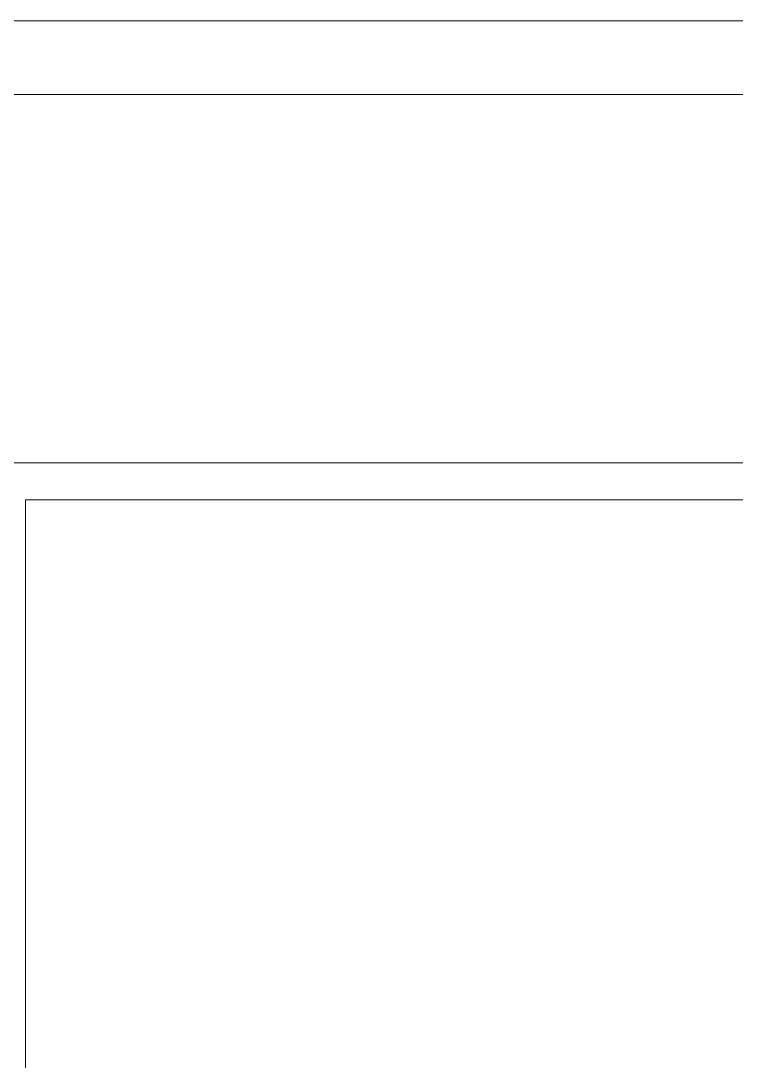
# Model space of a CAD drawing. Extents: x -2749 to 23780, y -1311 to 8245.
# Drawn here: x 7909.2 to 7948.1, y 2772.5 to 2829 of the extents above; entities that cross this region are included whole.
import ezdxf

# ---------------------------------------------------------------- set-up
doc = ezdxf.new("R2010")
doc.units = 0
doc.header["$MEASUREMENT"] = 0
for name, color, linetype, lineweight in [('00', 9, 'Continuous', 9), ('06D', 9, 'Continuous', 9), ('14', 9, 'Continuous', 9), ('33', 9, 'BATTING', 9), ('35', 9, 'Continuous', 9), ('40B', 9, 'Continuous', 9)]:
    doc.layers.add(name, color=color, linetype=linetype, lineweight=lineweight)
doc.linetypes.add('BATTING', pattern='A,0.0001,-0.1,[134,ltypeshp.shx,S=0.1,R=0,X=-0.1,Y=0],-0.2,[134,ltypeshp.shx,S=0.1,R=180,X=0.1,Y=0],-0.1', length=0.4001)

# ---------------------------------------------------------------- blocks, each defined once
blk = doc.blocks.new('1.KAT PLANI')
at = {"layer": '00'}
blk.add_lwpolyline([(7907.5, 2825), (7980, 2825), (7980, 2805), (7907.5, 2805)], close=True, dxfattribs=at)
at = {"layer": '14'}
blk.add_lwpolyline([(7982, 2819.3), (7982, 2803), (7980, 2803), (7909.5, 2803), (7909.5, 2785), (7909.5, 2763), (7890.5, 2763), (7890.5, 2783), (7704.5, 2783), (7704.5, 2763), (7685.5, 2763), (7685.5, 2783), (7159.5, 2783), (7159.5, 2517), (7685.5, 2517), (7685.5, 2657), (7704.5, 2657), (7704.5, 2627), (7890.5, 2627), (7890.5, 2657), (7909.5, 2657), (7909.5, 2580)], dxfattribs=at)
at = {"layer": '33', "ltscale": 0.4}
blk.add_lwpolyline([(7980, 2829), (7103.289, 2829), (7103.457, 1825)], dxfattribs=at)
at = {"layer": '40B'}
blk.add_lwpolyline([(7492.777, 1179.734, -0.007125), (7647.151, 1268.131), (7703.07, 1167.165, -0.099521), (10004.839, 1897.894), (9998.81, 1952.981), (10003.778, 1953.523), (9972.974, 2235), (10477.5, 2235), (10477.5, 2372.5), (10145, 2372.5), (10145, 2365), (8530.5, 2365), (8530.5, 2825), (7900, 2825), (7900, 1845), (7900, 1837.5), (7492.5, 1837.5)], format="xyb", close=True, dxfattribs=at)

msp = doc.modelspace()

# ---------------------------------------------------------------- linework, layer by layer
at = {"layer": '35'}
msp.add_lwpolyline([(10004.839, 1897.894, 0.099521), (7703.07, 1167.165), (7703.07, 1167.165), (7647.151, 1268.131, 0.006902), (7497.581, 1182.573), (7497.581, 1835), (7909.5, 1835), (7909.5, 2075), (7894.5, 2075), (7894.5, 2325), (7909.5, 2325), (7909.5, 2483.5), (7895.443, 2489.8), (7892.5, 2489.8), (7892.5, 2570.2), (7895.5, 2570.2), (7909.5, 2576.5), (7909.5, 2652), (7890.5, 2652), (7890.5, 2768), (7909.5, 2768), (7909.5, 2803), (8525.5, 2803)], format="xyb", dxfattribs=at)

# ---------------------------------------------------------------- block references
at = {"layer": '06D'}
msp.add_blockref('1.KAT PLANI', (0, 0), dxfattribs=at)

doc.saveas('drawing.dxf')
